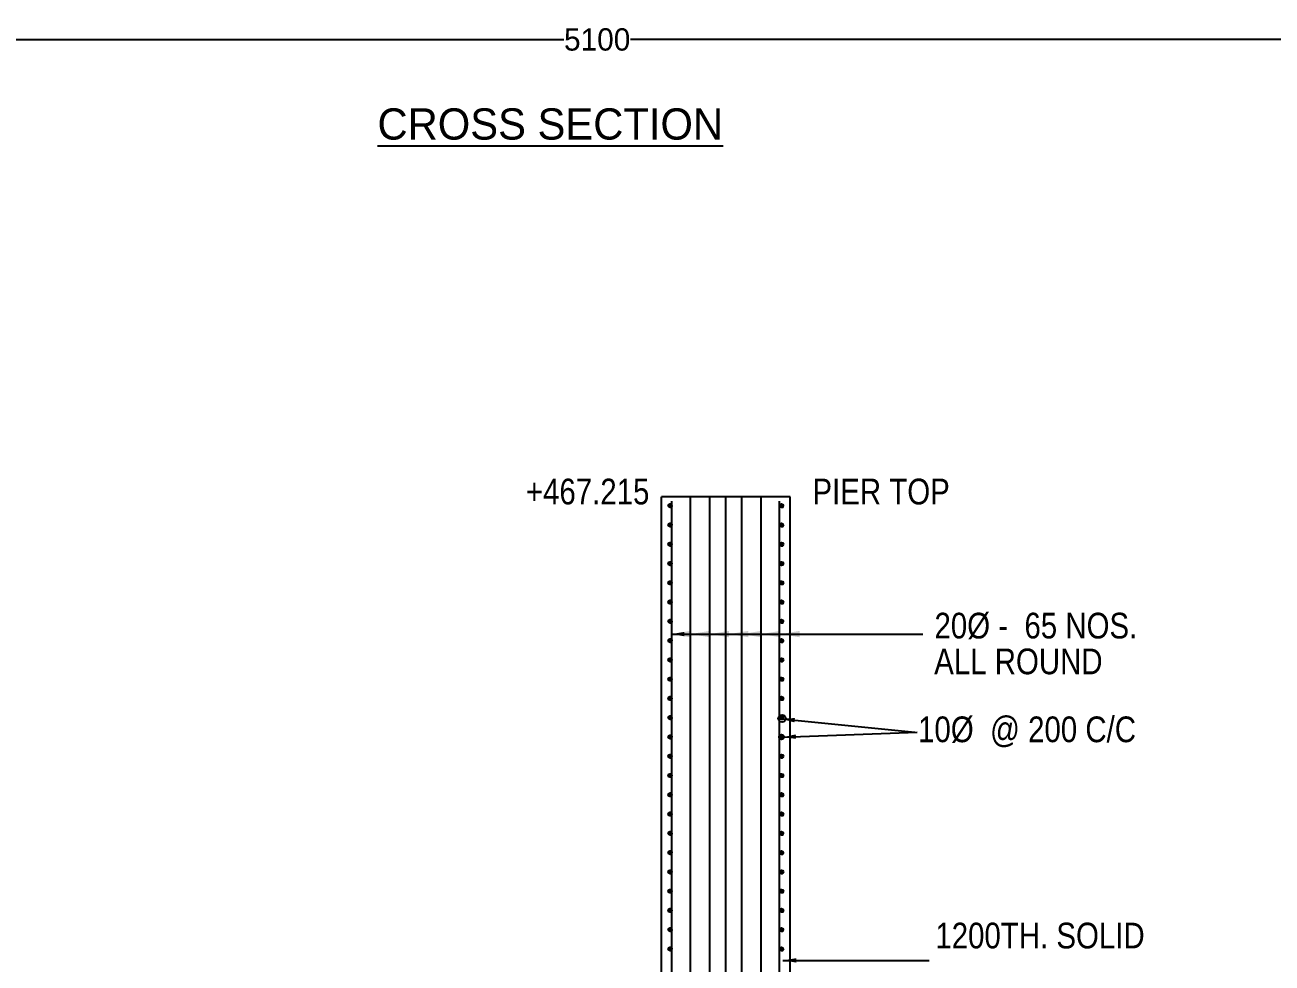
# Model space of a CAD drawing. Header units: inches. Extents: x 179916 to 247798, y -1470008 to -1424230.
# Drawn here: x 189212 to 203195, y -1459154 to -1448640 of the extents above; entities that cross this region are included whole.
import ezdxf

# ---------------------------------------------------------------- set-up
doc = ezdxf.new("R2010")
doc.units = ezdxf.units.IN
doc.header["$MEASUREMENT"] = 0
doc.header["$PDMODE"] = 3
doc.header["$PDSIZE"] = -20
doc.styles.add('AR1', font='ARIALN.TTF', dxfattribs={"height": 300})
doc.dimstyles.new('dim1', dxfattribs={"dimtxt": 200, "dimasz": 150, "dimexe": 100, "dimexo": 150, "dimgap": 50, "dimtad": 0, "dimdec": 0, "dimzin": 0, "dimdsep": 46, "dimtxsty": 'AR1', "dimblk": 'OBLIQUE', "dimcen": 0.09, "dimse1": 1, "dimse2": 1, "dimadec": 0, "dimazin": 0, "dimtfac": 1, "dimtdec": 0, "dimtofl": 0, "dimtmove": 0, "dimatfit": 3, "dimfxl": 0, "dimtolj": 1, "dimtzin": 0, "dimarcsym": 0})
doc.dimstyles.new('STANDARD$0', dxfattribs={"dimscale": 100, "dimtxt": 0.02, "dimasz": 0.02, "dimexe": 0.05, "dimexo": 0.1, "dimgap": 0.002, "dimtad": 2, "dimdec": 0, "dimzin": 1, "dimdsep": 46, "dimtxsty": 'Standard', "dimblk": 'OBLIQUE', "dimcen": 0.09, "dimadec": 0, "dimazin": 0, "dimtfac": 1, "dimtdec": 0, "dimtofl": 0, "dimtmove": 0, "dimatfit": 3, "dimfxl": 0, "dimtolj": 1, "dimtzin": 1, "dimarcsym": 0})

# ---------------------------------------------------------------- blocks, each defined once
blk = doc.blocks.new('_Oblique')
at = {"color": 0, "linetype": 'ByBlock', "lineweight": -2}
blk.add_line((-0.5, -0.5), (0.5, 0.5), dxfattribs=at)
blk = doc.blocks.new('*D7')
at = {"color": 0, "lineweight": -2, "transparency": 16777216}
for p, q in [((185449, -1448804), (185449, -1448804)), ((185449, -1448804), (195253, -1448804)), ((205806, -1448804), (196003, -1448804)), ((205806, -1448804), (205806, -1448804))]:
    blk.add_line(p, q, dxfattribs=at)
at = {"layer": 'Defpoints', "color": 0, "transparency": 16777216}
for p in [(185449, -1448804), (205806, -1448804), (205806, -1448804)]:
    blk.add_point(p, dxfattribs=at)
at = {"color": 0, "lineweight": -2, "transparency": 16777216, "xscale": 50, "yscale": 50, "zscale": 50, "rotation": 180}
blk.add_blockref('_Oblique', (185449, -1448804), dxfattribs=at)
at = {"color": 0, "lineweight": -2, "transparency": 16777216, "xscale": 50, "yscale": 50, "zscale": 50}
blk.add_blockref('_Oblique', (205806, -1448804), dxfattribs=at)
at = {"color": 0, "transparency": 16777216, "insert": (195628, -1448804), "char_height": 250, "attachment_point": 5}
blk.add_mtext('\\A1;5100', dxfattribs=at)

msp = doc.modelspace()

# ---------------------------------------------------------------- hatches: boundary and pattern name
h = msp.add_hatch()
h.set_pattern_fill('ANSI31')
h.set_pattern_definition([(45, (0, 0), (-0.088388347648, 0.088388347648), [])])
h.paths.add_polyline_path([(196458.951, -1454013.023, 0.637102165), (196425.831, -1454028.466, 0.637102165), (196458.951, -1454043.908)])
h.paths.add_polyline_path([(196458.951, -1454013.023), (196458.951, -1454043.908, 0.221670854), (196466.151, -1454028.466, 0.221670854)])
h = msp.add_hatch()
h.set_pattern_fill('ANSI31')
h.set_pattern_definition([(45, (1249.2, 0), (-0.088388347648, 0.088388347648), [])])
h.paths.add_polyline_path([(197708.151, -1454013.023, 0.637102165), (197675.031, -1454028.466, 0.637102165), (197708.151, -1454043.908)])
h.paths.add_polyline_path([(197708.151, -1454013.023), (197708.151, -1454043.908, 0.221670854), (197715.351, -1454028.466, 0.221670854)])
h = msp.add_hatch()
h.set_pattern_fill('ANSI31')
h.set_pattern_definition([(45, (0, -216), (-0.088388347648, 0.088388347648), [])])
h.paths.add_polyline_path([(196458.951, -1454229.023, 0.637102165), (196425.831, -1454244.466, 0.637102165), (196458.951, -1454259.908)])
h.paths.add_polyline_path([(196458.951, -1454229.023), (196458.951, -1454259.908, 0.221670854), (196466.151, -1454244.466, 0.221670854)])
h = msp.add_hatch()
h.set_pattern_fill('ANSI31')
h.set_pattern_definition([(45, (1249.2, -216), (-0.088388347648, 0.088388347648), [])])
h.paths.add_polyline_path([(197708.151, -1454229.023, 0.637102165), (197675.031, -1454244.466, 0.637102165), (197708.151, -1454259.908)])
h.paths.add_polyline_path([(197708.151, -1454229.023), (197708.151, -1454259.908, 0.221670854), (197715.351, -1454244.466, 0.221670854)])
h = msp.add_hatch()
h.set_pattern_fill('ANSI31')
h.set_pattern_definition([(45, (0, -432), (-0.088388347648, 0.088388347648), [])])
h.paths.add_polyline_path([(196458.951, -1454445.023, 0.637102165), (196425.831, -1454460.466, 0.637102165), (196458.951, -1454475.908)])
h.paths.add_polyline_path([(196458.951, -1454445.023), (196458.951, -1454475.908, 0.221670854), (196466.151, -1454460.466, 0.221670854)])
h = msp.add_hatch()
h.set_pattern_fill('ANSI31')
h.set_pattern_definition([(45, (1249.2, -432), (-0.088388347648, 0.088388347648), [])])
h.paths.add_polyline_path([(197708.151, -1454445.023, 0.637102165), (197675.031, -1454460.466, 0.637102165), (197708.151, -1454475.908)])
h.paths.add_polyline_path([(197708.151, -1454445.023), (197708.151, -1454475.908, 0.221670854), (197715.351, -1454460.466, 0.221670854)])
h = msp.add_hatch()
h.set_pattern_fill('ANSI31')
h.set_pattern_definition([(45, (0, -648), (-0.088388347648, 0.088388347648), [])])
h.paths.add_polyline_path([(196458.951, -1454661.023, 0.637102165), (196425.831, -1454676.466, 0.637102165), (196458.951, -1454691.908)])
h.paths.add_polyline_path([(196458.951, -1454661.023), (196458.951, -1454691.908, 0.221670854), (196466.151, -1454676.466, 0.221670854)])
h = msp.add_hatch()
h.set_pattern_fill('ANSI31')
h.set_pattern_definition([(45, (1249.2, -648), (-0.088388347648, 0.088388347648), [])])
h.paths.add_polyline_path([(197708.151, -1454661.023, 0.637102165), (197675.031, -1454676.466, 0.637102165), (197708.151, -1454691.908)])
h.paths.add_polyline_path([(197708.151, -1454661.023), (197708.151, -1454691.908, 0.221670854), (197715.351, -1454676.466, 0.221670854)])
h = msp.add_hatch()
h.set_pattern_fill('ANSI31')
h.set_pattern_definition([(45, (0, -864), (-0.088388347648, 0.088388347648), [])])
h.paths.add_polyline_path([(196458.951, -1454877.023, 0.637102165), (196425.831, -1454892.466, 0.637102165), (196458.951, -1454907.908)])
h.paths.add_polyline_path([(196458.951, -1454877.023), (196458.951, -1454907.908, 0.221670854), (196466.151, -1454892.466, 0.221670854)])
h = msp.add_hatch()
h.set_pattern_fill('ANSI31')
h.set_pattern_definition([(45, (1249.2, -864), (-0.088388347648, 0.088388347648), [])])
h.paths.add_polyline_path([(197708.151, -1454877.023, 0.637102165), (197675.031, -1454892.466, 0.637102165), (197708.151, -1454907.908)])
h.paths.add_polyline_path([(197708.151, -1454877.023), (197708.151, -1454907.908, 0.221670854), (197715.351, -1454892.466, 0.221670854)])
h = msp.add_hatch()
h.set_pattern_fill('ANSI31')
h.set_pattern_definition([(45, (0, -1080), (-0.088388347648, 0.088388347648), [])])
h.paths.add_polyline_path([(196458.951, -1455093.023, 0.637102165), (196425.831, -1455108.466, 0.637102165), (196458.951, -1455123.908)])
h.paths.add_polyline_path([(196458.951, -1455093.023), (196458.951, -1455123.908, 0.221670854), (196466.151, -1455108.466, 0.221670854)])
h = msp.add_hatch()
h.set_pattern_fill('ANSI31')
h.set_pattern_definition([(45, (1249.2, -1080), (-0.088388347648, 0.088388347648), [])])
h.paths.add_polyline_path([(197708.151, -1455093.023, 0.637102165), (197675.031, -1455108.466, 0.637102165), (197708.151, -1455123.908)])
h.paths.add_polyline_path([(197708.151, -1455093.023), (197708.151, -1455123.908, 0.221670854), (197715.351, -1455108.466, 0.221670854)])
h = msp.add_hatch()
h.set_pattern_fill('ANSI31')
h.set_pattern_definition([(45, (0, -1296), (-0.088388347648, 0.088388347648), [])])
h.paths.add_polyline_path([(196458.951, -1455309.023, 0.637102165), (196425.831, -1455324.466, 0.637102165), (196458.951, -1455339.908)])
h.paths.add_polyline_path([(196458.951, -1455309.023), (196458.951, -1455339.908, 0.221670854), (196466.151, -1455324.466, 0.221670854)])
h = msp.add_hatch()
h.set_pattern_fill('ANSI31')
h.set_pattern_definition([(45, (1249.2, -1296), (-0.088388347648, 0.088388347648), [])])
h.paths.add_polyline_path([(197708.151, -1455309.023, 0.637102165), (197675.031, -1455324.466, 0.637102165), (197708.151, -1455339.908)])
h.paths.add_polyline_path([(197708.151, -1455309.023), (197708.151, -1455339.908, 0.221670854), (197715.351, -1455324.466, 0.221670854)])
h = msp.add_hatch()
h.set_pattern_fill('ANSI31')
h.set_pattern_definition([(45, (0, -1512), (-0.088388347648, 0.088388347648), [])])
h.paths.add_polyline_path([(196458.951, -1455525.023, 0.637102165), (196425.831, -1455540.466, 0.637102165), (196458.951, -1455555.908)])
h.paths.add_polyline_path([(196458.951, -1455525.023), (196458.951, -1455555.908, 0.221670854), (196466.151, -1455540.466, 0.221670854)])
h = msp.add_hatch()
h.set_pattern_fill('ANSI31')
h.set_pattern_definition([(45, (1249.2, -1512), (-0.088388347648, 0.088388347648), [])])
h.paths.add_polyline_path([(197708.151, -1455525.023, 0.637102165), (197675.031, -1455540.466, 0.637102165), (197708.151, -1455555.908)])
h.paths.add_polyline_path([(197708.151, -1455525.023), (197708.151, -1455555.908, 0.221670854), (197715.351, -1455540.466, 0.221670854)])
h = msp.add_hatch()
h.set_pattern_fill('ANSI31')
h.set_pattern_definition([(45, (0, -1728), (-0.088388347648, 0.088388347648), [])])
h.paths.add_polyline_path([(196458.951, -1455741.023, 0.637102165), (196425.831, -1455756.466, 0.637102165), (196458.951, -1455771.908)])
h.paths.add_polyline_path([(196458.951, -1455741.023), (196458.951, -1455771.908, 0.221670854), (196466.151, -1455756.466, 0.221670854)])
h = msp.add_hatch()
h.set_pattern_fill('ANSI31')
h.set_pattern_definition([(45, (1249.2, -1728), (-0.088388347648, 0.088388347648), [])])
h.paths.add_polyline_path([(197708.151, -1455741.023, 0.637102165), (197675.031, -1455756.466, 0.637102165), (197708.151, -1455771.908)])
h.paths.add_polyline_path([(197708.151, -1455741.023), (197708.151, -1455771.908, 0.221670854), (197715.351, -1455756.466, 0.221670854)])
h = msp.add_hatch()
h.set_pattern_fill('ANSI31')
h.set_pattern_definition([(45, (0, -1944), (-0.088388347648, 0.088388347648), [])])
h.paths.add_polyline_path([(196458.951, -1455957.023, 0.637102165), (196425.831, -1455972.466, 0.637102165), (196458.951, -1455987.908)])
h.paths.add_polyline_path([(196458.951, -1455957.023), (196458.951, -1455987.908, 0.221670854), (196466.151, -1455972.466, 0.221670854)])
h = msp.add_hatch()
h.set_pattern_fill('ANSI31')
h.set_pattern_definition([(45, (1249.2, -1944), (-0.088388347648, 0.088388347648), [])])
h.paths.add_polyline_path([(197708.151, -1455957.023, 0.637102165), (197675.031, -1455972.466, 0.637102165), (197708.151, -1455987.908)])
h.paths.add_polyline_path([(197708.151, -1455957.023), (197708.151, -1455987.908, 0.221670854), (197715.351, -1455972.466, 0.221670854)])
h = msp.add_hatch()
h.set_pattern_fill('ANSI31')
h.set_pattern_definition([(45, (0, -2160), (-0.088388347648, 0.088388347648), [])])
h.paths.add_polyline_path([(196458.951, -1456173.023, 0.637102165), (196425.831, -1456188.466, 0.637102165), (196458.951, -1456203.908)])
h.paths.add_polyline_path([(196458.951, -1456173.023), (196458.951, -1456203.908, 0.221670854), (196466.151, -1456188.466, 0.221670854)])
h = msp.add_hatch()
h.set_pattern_fill('ANSI31')
h.set_pattern_definition([(45, (1249.2, -2160), (-0.088388347648, 0.088388347648), [])])
h.paths.add_polyline_path([(197708.151, -1456173.023, 0.637102165), (197675.031, -1456188.466, 0.637102165), (197708.151, -1456203.908)])
h.paths.add_polyline_path([(197708.151, -1456173.023), (197708.151, -1456203.908, 0.221670854), (197715.351, -1456188.466, 0.221670854)])
h = msp.add_hatch()
h.set_pattern_fill('ANSI31')
h.set_pattern_definition([(45, (0, -2376), (-0.088388347648, 0.088388347648), [])])
h.paths.add_polyline_path([(196458.951, -1456389.023, 0.637102165), (196425.831, -1456404.466, 0.637102165), (196458.951, -1456419.908)])
h.paths.add_polyline_path([(196458.951, -1456389.023), (196458.951, -1456419.908, 0.221670854), (196466.151, -1456404.466, 0.221670854)])
h = msp.add_hatch()
h.set_pattern_fill('ANSI31')
h.set_pattern_definition([(45, (1249.2, -2376), (-0.088388347648, 0.088388347648), [])])
h.paths.add_polyline_path([(197708.151, -1456389.023, 0.637102165), (197675.031, -1456404.466, 0.637102165), (197708.151, -1456419.908)])
h.paths.add_polyline_path([(197708.151, -1456389.023), (197708.151, -1456419.908, 0.221670854), (197715.351, -1456404.466, 0.221670854)])
h = msp.add_hatch()
h.set_pattern_fill('ANSI31')
h.set_pattern_definition([(45, (0, -2592), (-0.088388347648, 0.088388347648), [])])
h.paths.add_polyline_path([(196458.951, -1456605.023, 0.637102165), (196425.831, -1456620.466, 0.637102165), (196458.951, -1456635.908)])
h.paths.add_polyline_path([(196458.951, -1456605.023), (196458.951, -1456635.908, 0.221670854), (196466.151, -1456620.466, 0.221670854)])
h = msp.add_hatch()
h.set_pattern_fill('ANSI31')
h.set_pattern_definition([(45, (1249.2, -2592), (-0.088388347648, 0.088388347648), [])])
h.paths.add_polyline_path([(197708.151, -1456605.023, 0.637102165), (197675.031, -1456620.466, 0.637102165), (197708.151, -1456635.908)])
h.paths.add_polyline_path([(197708.151, -1456605.023), (197708.151, -1456635.908, 0.221670854), (197715.351, -1456620.466, 0.221670854)])
h = msp.add_hatch()
h.set_pattern_fill('ANSI31')
h.set_pattern_definition([(45, (0, -2808), (-0.088388347648, 0.088388347648), [])])
h.paths.add_polyline_path([(196458.951, -1456821.023, 0.637102165), (196425.831, -1456836.466, 0.637102165), (196458.951, -1456851.908)])
h.paths.add_polyline_path([(196458.951, -1456821.023), (196458.951, -1456851.908, 0.221670854), (196466.151, -1456836.466, 0.221670854)])
h = msp.add_hatch()
h.set_pattern_fill('ANSI31')
h.set_pattern_definition([(45, (1249.2, -2808), (-0.088388347648, 0.088388347648), [])])
h.paths.add_polyline_path([(197708.151, -1456821.023, 0.637102165), (197675.031, -1456836.466, 0.637102165), (197708.151, -1456851.908)])
h.paths.add_polyline_path([(197708.151, -1456821.023), (197708.151, -1456851.908, 0.221670854), (197715.351, -1456836.466, 0.221670854)])
h = msp.add_hatch()
h.set_pattern_fill('ANSI31')
h.set_pattern_definition([(45, (0, -3024), (-0.088388347648, 0.088388347648), [])])
h.paths.add_polyline_path([(196458.951, -1457037.023, 0.637102165), (196425.831, -1457052.466, 0.637102165), (196458.951, -1457067.908)])
h.paths.add_polyline_path([(196458.951, -1457037.023), (196458.951, -1457067.908, 0.221670854), (196466.151, -1457052.466, 0.221670854)])
h = msp.add_hatch()
h.set_pattern_fill('ANSI31')
h.set_pattern_definition([(45, (1249.2, -3024), (-0.088388347648, 0.088388347648), [])])
h.paths.add_polyline_path([(197708.151, -1457037.023, 0.637102165), (197675.031, -1457052.466, 0.637102165), (197708.151, -1457067.908)])
h.paths.add_polyline_path([(197708.151, -1457037.023), (197708.151, -1457067.908, 0.221670854), (197715.351, -1457052.466, 0.221670854)])
h = msp.add_hatch()
h.set_pattern_fill('ANSI31')
h.set_pattern_definition([(45, (0, -3240), (-0.088388347648, 0.088388347648), [])])
h.paths.add_polyline_path([(196458.951, -1457253.023, 0.637102165), (196425.831, -1457268.466, 0.637102165), (196458.951, -1457283.908)])
h.paths.add_polyline_path([(196458.951, -1457253.023), (196458.951, -1457283.908, 0.221670854), (196466.151, -1457268.466, 0.221670854)])
h = msp.add_hatch()
h.set_pattern_fill('ANSI31')
h.set_pattern_definition([(45, (1249.2, -3240), (-0.088388347648, 0.088388347648), [])])
h.paths.add_polyline_path([(197708.151, -1457253.023, 0.637102165), (197675.031, -1457268.466, 0.637102165), (197708.151, -1457283.908)])
h.paths.add_polyline_path([(197708.151, -1457253.023), (197708.151, -1457283.908, 0.221670854), (197715.351, -1457268.466, 0.221670854)])
h = msp.add_hatch()
h.set_pattern_fill('ANSI31')
h.set_pattern_definition([(45, (0, -3456), (-0.088388347648, 0.088388347648), [])])
h.paths.add_polyline_path([(196458.951, -1457469.023, 0.637102165), (196425.831, -1457484.466, 0.637102165), (196458.951, -1457499.908)])
h.paths.add_polyline_path([(196458.951, -1457469.023), (196458.951, -1457499.908, 0.221670854), (196466.151, -1457484.466, 0.221670854)])
h = msp.add_hatch()
h.set_pattern_fill('ANSI31')
h.set_pattern_definition([(45, (1249.2, -3456), (-0.088388347648, 0.088388347648), [])])
h.paths.add_polyline_path([(197708.151, -1457469.023, 0.637102165), (197675.031, -1457484.466, 0.637102165), (197708.151, -1457499.908)])
h.paths.add_polyline_path([(197708.151, -1457469.023), (197708.151, -1457499.908, 0.221670854), (197715.351, -1457484.466, 0.221670854)])
h = msp.add_hatch()
h.set_pattern_fill('ANSI31')
h.set_pattern_definition([(45, (0, -3672), (-0.088388347648, 0.088388347648), [])])
h.paths.add_polyline_path([(196458.951, -1457685.023, 0.637102165), (196425.831, -1457700.466, 0.637102165), (196458.951, -1457715.908)])
h.paths.add_polyline_path([(196458.951, -1457685.023), (196458.951, -1457715.908, 0.221670854), (196466.151, -1457700.466, 0.221670854)])
h = msp.add_hatch()
h.set_pattern_fill('ANSI31')
h.set_pattern_definition([(45, (1249.2, -3672), (-0.088388347648, 0.088388347648), [])])
h.paths.add_polyline_path([(197708.151, -1457685.023, 0.637102165), (197675.031, -1457700.466, 0.637102165), (197708.151, -1457715.908)])
h.paths.add_polyline_path([(197708.151, -1457685.023), (197708.151, -1457715.908, 0.221670854), (197715.351, -1457700.466, 0.221670854)])
h = msp.add_hatch()
h.set_pattern_fill('ANSI31')
h.set_pattern_definition([(45, (0, -3888), (-0.088388347648, 0.088388347648), [])])
h.paths.add_polyline_path([(196458.951, -1457901.023, 0.637102165), (196425.831, -1457916.466, 0.637102165), (196458.951, -1457931.908)])
h.paths.add_polyline_path([(196458.951, -1457901.023), (196458.951, -1457931.908, 0.221670854), (196466.151, -1457916.466, 0.221670854)])
h = msp.add_hatch()
h.set_pattern_fill('ANSI31')
h.set_pattern_definition([(45, (1249.2, -3888), (-0.088388347648, 0.088388347648), [])])
h.paths.add_polyline_path([(197708.151, -1457901.023, 0.637102165), (197675.031, -1457916.466, 0.637102165), (197708.151, -1457931.908)])
h.paths.add_polyline_path([(197708.151, -1457901.023), (197708.151, -1457931.908, 0.221670854), (197715.351, -1457916.466, 0.221670854)])
h = msp.add_hatch()
h.set_pattern_fill('ANSI31')
h.set_pattern_definition([(45, (0, -4104), (-0.088388347648, 0.088388347648), [])])
h.paths.add_polyline_path([(196458.951, -1458117.023, 0.637102165), (196425.831, -1458132.466, 0.637102165), (196458.951, -1458147.908)])
h.paths.add_polyline_path([(196458.951, -1458117.023), (196458.951, -1458147.908, 0.221670854), (196466.151, -1458132.466, 0.221670854)])
h = msp.add_hatch()
h.set_pattern_fill('ANSI31')
h.set_pattern_definition([(45, (1249.2, -4104), (-0.088388347648, 0.088388347648), [])])
h.paths.add_polyline_path([(197708.151, -1458117.023, 0.637102165), (197675.031, -1458132.466, 0.637102165), (197708.151, -1458147.908)])
h.paths.add_polyline_path([(197708.151, -1458117.023), (197708.151, -1458147.908, 0.221670854), (197715.351, -1458132.466, 0.221670854)])
h = msp.add_hatch()
h.set_pattern_fill('ANSI31')
h.set_pattern_definition([(45, (0, -4320), (-0.088388347648, 0.088388347648), [])])
h.paths.add_polyline_path([(196458.951, -1458333.023, 0.637102165), (196425.831, -1458348.466, 0.637102165), (196458.951, -1458363.908)])
h.paths.add_polyline_path([(196458.951, -1458333.023), (196458.951, -1458363.908, 0.221670854), (196466.151, -1458348.466, 0.221670854)])
h = msp.add_hatch()
h.set_pattern_fill('ANSI31')
h.set_pattern_definition([(45, (1249.2, -4320), (-0.088388347648, 0.088388347648), [])])
h.paths.add_polyline_path([(197708.151, -1458333.023, 0.637102165), (197675.031, -1458348.466, 0.637102165), (197708.151, -1458363.908)])
h.paths.add_polyline_path([(197708.151, -1458333.023), (197708.151, -1458363.908, 0.221670854), (197715.351, -1458348.466, 0.221670854)])
h = msp.add_hatch()
h.set_pattern_fill('ANSI31')
h.set_pattern_definition([(45, (0, -4536), (-0.088388347648, 0.088388347648), [])])
h.paths.add_polyline_path([(196458.951, -1458549.023, 0.637102165), (196425.831, -1458564.466, 0.637102165), (196458.951, -1458579.908)])
h.paths.add_polyline_path([(196458.951, -1458549.023), (196458.951, -1458579.908, 0.221670854), (196466.151, -1458564.466, 0.221670854)])
h = msp.add_hatch()
h.set_pattern_fill('ANSI31')
h.set_pattern_definition([(45, (1249.2, -4536), (-0.088388347648, 0.088388347648), [])])
h.paths.add_polyline_path([(197708.151, -1458549.023, 0.637102165), (197675.031, -1458564.466, 0.637102165), (197708.151, -1458579.908)])
h.paths.add_polyline_path([(197708.151, -1458549.023), (197708.151, -1458579.908, 0.221670854), (197715.351, -1458564.466, 0.221670854)])
h = msp.add_hatch()
h.set_pattern_fill('ANSI31')
h.set_pattern_definition([(45, (0, -4752), (-0.088388347648, 0.088388347648), [])])
h.paths.add_polyline_path([(196458.951, -1458765.023, 0.637102165), (196425.831, -1458780.466, 0.637102165), (196458.951, -1458795.908)])
h.paths.add_polyline_path([(196458.951, -1458765.023), (196458.951, -1458795.908, 0.221670854), (196466.151, -1458780.466, 0.221670854)])
h = msp.add_hatch()
h.set_pattern_fill('ANSI31')
h.set_pattern_definition([(45, (1249.2, -4752), (-0.088388347648, 0.088388347648), [])])
h.paths.add_polyline_path([(197708.151, -1458765.023, 0.637102165), (197675.031, -1458780.466, 0.637102165), (197708.151, -1458795.908)])
h.paths.add_polyline_path([(197708.151, -1458765.023), (197708.151, -1458795.908, 0.221670854), (197715.351, -1458780.466, 0.221670854)])
h = msp.add_hatch()
h.set_pattern_fill('ANSI31')
h.set_pattern_definition([(45, (0, -4968), (-0.088388347648, 0.088388347648), [])])
h.paths.add_polyline_path([(196458.951, -1458981.023, 0.637102165), (196425.831, -1458996.466, 0.637102165), (196458.951, -1459011.908)])
h.paths.add_polyline_path([(196458.951, -1458981.023), (196458.951, -1459011.908, 0.221670854), (196466.151, -1458996.466, 0.221670854)])
h = msp.add_hatch()
h.set_pattern_fill('ANSI31')
h.set_pattern_definition([(45, (1249.2, -4968), (-0.088388347648, 0.088388347648), [])])
h.paths.add_polyline_path([(197708.151, -1458981.023, 0.637102165), (197675.031, -1458996.466, 0.637102165), (197708.151, -1459011.908)])
h.paths.add_polyline_path([(197708.151, -1458981.023), (197708.151, -1459011.908, 0.221670854), (197715.351, -1458996.466, 0.221670854)])

# ---------------------------------------------------------------- linework, layer by layer
msp.add_line((197790.951, -1453928.725), (196350.951, -1453928.725))
for points in [[(196350.951, -1461826.502), (196350.951, -1453928.725)], [(196464.951, -1463338.502), (196464.951, -1453978.502)], [(196674.951, -1463338.502), (196674.951, -1453928.725)], [(196890.951, -1463338.502), (196890.951, -1453928.725)], [(197070.951, -1463338.502), (197070.951, -1453928.725)], [(197250.951, -1463338.502), (197250.951, -1453928.725)], [(197466.951, -1463338.502), (197466.951, -1453928.725)], [(197673.951, -1463338.502), (197673.951, -1453978.502)], [(197790.951, -1461826.502), (197790.951, -1453928.725)]]:
    msp.add_lwpolyline(points)
for centre, radius in [((196445.991, -1454028.466), 20.16), ((197695.191, -1454028.466), 20.16), ((197695.191, -1454028.466), 10.08), ((196445.991, -1454244.466), 20.16), ((196445.991, -1454244.466), 10.08), ((197695.191, -1454244.466), 20.16), ((197695.191, -1454244.466), 10.08), ((197695.191, -1454244.466), 10.08), ((196445.991, -1454460.466), 20.16), ((196445.991, -1454460.466), 10.08), ((197695.191, -1454460.466), 20.16), ((197695.191, -1454460.466), 10.08), ((197695.191, -1454460.466), 10.08), ((196445.991, -1454676.466), 20.16), ((196445.991, -1454676.466), 10.08), ((197695.191, -1454676.466), 20.16), ((197695.191, -1454676.466), 10.08), ((197695.191, -1454676.466), 10.08), ((196445.991, -1454892.466), 20.16), ((196445.991, -1454892.466), 10.08), ((197695.191, -1454892.466), 20.16), ((197695.191, -1454892.466), 10.08), ((197695.191, -1454892.466), 10.08), ((196445.991, -1455108.466), 20.16), ((196445.991, -1455108.466), 10.08), ((197695.191, -1455108.466), 20.16), ((197695.191, -1455108.466), 10.08), ((197695.191, -1455108.466), 10.08), ((196445.991, -1455324.466), 20.16), ((196445.991, -1455324.466), 10.08), ((197695.191, -1455324.466), 20.16), ((197695.191, -1455324.466), 10.08), ((197695.191, -1455324.466), 10.08), ((196445.991, -1455540.466), 20.16), ((196445.991, -1455540.466), 10.08), ((197695.191, -1455540.466), 20.16), ((197695.191, -1455540.466), 10.08), ((197695.191, -1455540.466), 10.08), ((196445.991, -1455756.466), 20.16), ((196445.991, -1455756.466), 10.08), ((197695.191, -1455756.466), 20.16), ((197695.191, -1455756.466), 10.08), ((197695.191, -1455756.466), 10.08), ((196445.991, -1455972.466), 20.16), ((197695.191, -1455972.466), 20.16), ((196445.991, -1455972.466), 10.08), ((197695.191, -1455972.466), 10.08), ((197695.191, -1455972.466), 10.08), ((196445.991, -1456188.466), 20.16), ((196445.991, -1456188.466), 10.08), ((196445.991, -1456188.466), 10.08), ((197695.191, -1456188.466), 20.16), ((197695.191, -1456188.466), 10.08), ((197695.191, -1456188.466), 10.08), ((197695.191, -1456188.466), 10.08), ((196445.991, -1456404.466), 20.16), ((196445.991, -1456404.466), 10.08), ((196445.991, -1456404.466), 10.08), ((197695.191, -1456404.466), 20.16), ((197695.191, -1456404.466), 10.08), ((197695.191, -1456404.466), 10.08), ((197695.191, -1456404.466), 10.08), ((196445.991, -1456620.466), 20.16), ((196445.991, -1456620.466), 10.08), ((196445.991, -1456620.466), 10.08), ((197695.191, -1456620.466), 20.16), ((197695.191, -1456620.466), 10.08), ((197695.191, -1456620.466), 10.08), ((197695.191, -1456620.466), 10.08), ((196445.991, -1456836.466), 20.16), ((196445.991, -1456836.466), 10.08), ((196445.991, -1456836.466), 10.08), ((197695.191, -1456836.466), 20.16), ((197695.191, -1456836.466), 10.08), ((197695.191, -1456836.466), 10.08), ((197695.191, -1456836.466), 10.08), ((196445.991, -1457052.466), 20.16), ((196445.991, -1457052.466), 10.08), ((196445.991, -1457052.466), 10.08), ((197695.191, -1457052.466), 20.16), ((197695.191, -1457052.466), 10.08), ((197695.191, -1457052.466), 10.08), ((197695.191, -1457052.466), 10.08), ((196445.991, -1457268.466), 20.16), ((196445.991, -1457268.466), 10.08), ((196445.991, -1457268.466), 10.08), ((197695.191, -1457268.466), 20.16), ((197695.191, -1457268.466), 10.08), ((197695.191, -1457268.466), 10.08), ((197695.191, -1457268.466), 10.08), ((196445.991, -1457484.466), 20.16), ((196445.991, -1457484.466), 10.08), ((196445.991, -1457484.466), 10.08), ((197695.191, -1457484.466), 20.16), ((197695.191, -1457484.466), 10.08), ((197695.191, -1457484.466), 10.08), ((197695.191, -1457484.466), 10.08), ((196445.991, -1457700.466), 20.16), ((196445.991, -1457700.466), 10.08), ((196445.991, -1457700.466), 10.08), ((197695.191, -1457700.466), 20.16), ((197695.191, -1457700.466), 10.08), ((197695.191, -1457700.466), 10.08), ((197695.191, -1457700.466), 10.08), ((196445.991, -1457916.466), 20.16), ((196445.991, -1457916.466), 10.08), ((196445.991, -1457916.466), 10.08), ((197695.191, -1457916.466), 20.16), ((197695.191, -1457916.466), 10.08), ((197695.191, -1457916.466), 10.08), ((197695.191, -1457916.466), 10.08), ((196445.991, -1458132.466), 20.16), ((196445.991, -1458132.466), 10.08), ((196445.991, -1458132.466), 10.08), ((197695.191, -1458132.466), 20.16), ((197695.191, -1458132.466), 10.08), ((197695.191, -1458132.466), 10.08), ((197695.191, -1458132.466), 10.08), ((196445.991, -1458348.466), 20.16), ((197695.191, -1458348.466), 20.16), ((196445.991, -1458348.466), 10.08), ((196445.991, -1458348.466), 10.08), ((197695.191, -1458348.466), 10.08), ((197695.191, -1458348.466), 10.08), ((197695.191, -1458348.466), 10.08), ((196445.991, -1458564.466), 20.16), ((196445.991, -1458564.466), 10.08), ((196445.991, -1458564.466), 10.08), ((197695.191, -1458564.466), 20.16), ((197695.191, -1458564.466), 10.08), ((197695.191, -1458564.466), 10.08), ((197695.191, -1458564.466), 10.08), ((196445.991, -1458780.466), 20.16), ((196445.991, -1458780.466), 10.08), ((196445.991, -1458780.466), 10.08), ((197695.191, -1458780.466), 20.16), ((197695.191, -1458780.466), 10.08), ((197695.191, -1458780.466), 10.08), ((197695.191, -1458780.466), 10.08), ((196445.991, -1458996.466), 20.16), ((196445.991, -1458996.466), 10.08), ((196445.991, -1458996.466), 10.08), ((197695.191, -1458996.466), 20.16), ((197695.191, -1458996.466), 10.08), ((197695.191, -1458996.466), 10.08), ((197695.191, -1458996.466), 10.08)]:
    msp.add_circle(centre, radius)
at = {"color": 3}
for centre, radius in [((197700.301, -1456413.154), 41.864), ((197695.191, -1456620.466), 27.161)]:
    msp.add_circle(centre, radius, dxfattribs=at)
for points in [[(196671.967, -1455503.239), (196455.967, -1455467.239), (196671.967, -1455431.239)], [(196890.951, -1455503.239), (196674.951, -1455467.239), (196890.951, -1455431.239)], [(197106.951, -1455503.239), (196890.951, -1455467.239), (197106.951, -1455431.239)], [(197322.951, -1455503.239), (197106.951, -1455467.239), (197322.951, -1455431.239)], [(197466.951, -1455503.239), (197250.951, -1455467.239), (197466.951, -1455431.239)], [(197682.951, -1455503.239), (197466.951, -1455467.239), (197682.951, -1455431.239)], [(197898.951, -1455503.239), (197682.951, -1455467.239), (197898.951, -1455431.239)]]:
    msp.add_solid(points)

# ---------------------------------------------------------------- texts
msp.add_text('%%UCROSS SECTION', height=350).set_placement((193164.984, -1449924.791))
at = {"style": 'AR1'}
for s, p in [('+467.215', (194828.489, -1454013.332)), ('PIER TOP', (198041.914, -1454013.332)), ('20%%C -  65 NOS.', (199409.73, -1455516.236)), ('ALL ROUND', (199406.631, -1455917.383)), ('10%%C  @ 200 C/C', (199225.911, -1456678.786)), ('1200TH. SOLID', (199419.591, -1458989.986))]:
    msp.add_text(s, height=288, dxfattribs=at).set_placement(p)

# ---------------------------------------------------------------- dimensions: what is measured, and where the dimension line sits
dim = msp.add_linear_dim(base=(205806.251, -1448803.929), p1=(185449.091, -1448803.929), p2=(205806.251, -1448803.929), text='5100', dimstyle='STANDARD$0', override={"dimscale": 1, "dimtxt": 250, "dimasz": 50, "dimexe": 0.18, "dimexo": 0.0625, "dimgap": 0.09, "dimtad": 0, "dimzin": 0, "dimtzin": 0})
dim.commit()
dim.dimension.update_dxf_attribs({"geometry": '*D7', "text_midpoint": (195627.671, -1448803.929)})

# ---------------------------------------------------------------- leaders
for points in [[(196455.967, -1455467.239), (199279.911, -1455467.239)], [(197693.031, -1456417.426), (199188.471, -1456567.906)], [(197705.991, -1456621.906), (199215.831, -1456567.906)], [(197709.591, -1459124.626), (199349.031, -1459124.626)]]:
    msp.add_leader(points, dimstyle='dim1', override={"dimgap": 50, "dimtad": 0})

doc.saveas('drawing.dxf')
